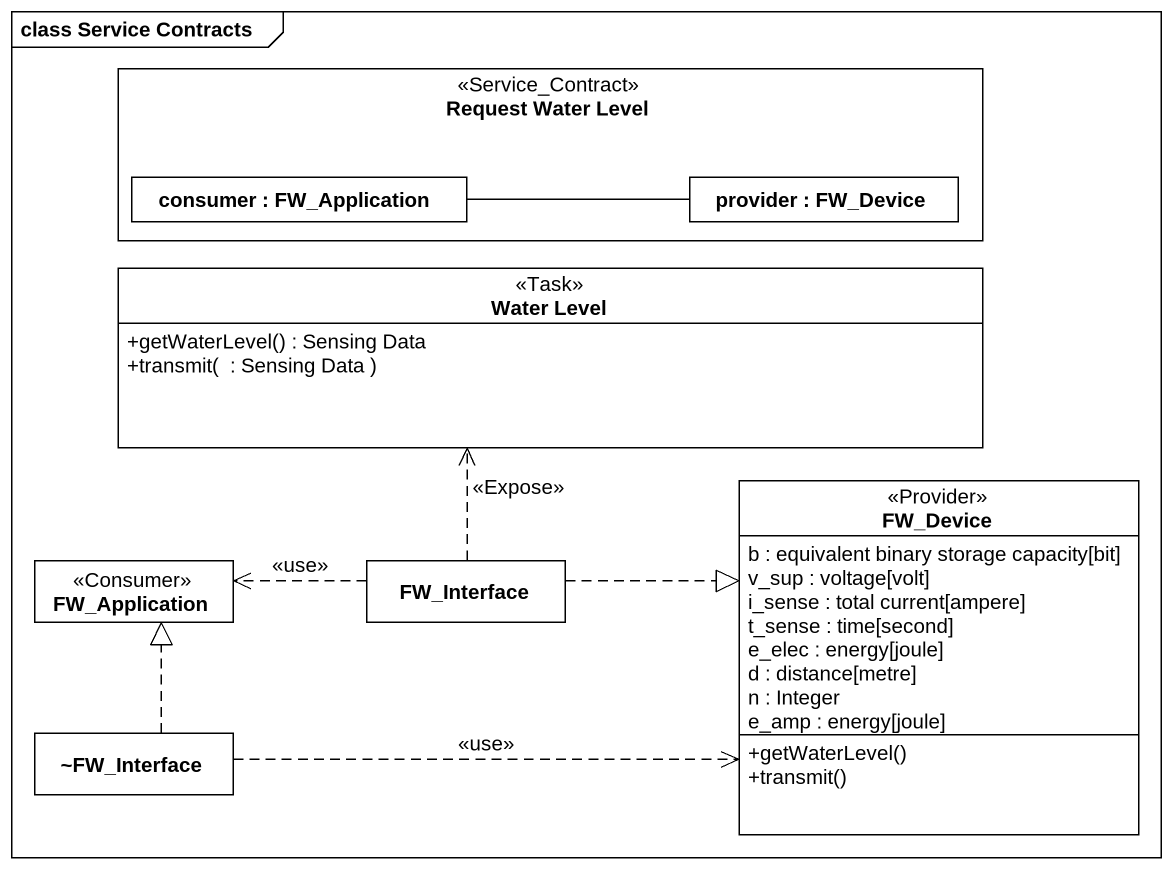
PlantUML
@startuml
mainframe class Service Contracts
allowmixing
hide circle
hide empty members
skinparam classAttributeIconSize 0
rectangle "Request Water Level" as Request_Water_Level <<Service_Contract>> #FFFFFF {
  rectangle "consumer : FW_Application" as consumer #FFFFFF
  rectangle "provider : FW_Device" as provider #FFFFFF
}
class "Water Level" as Water_Level <<Task>> #FFFFFF {
  +getWaterLevel() : Sensing Data
  +transmit(  : Sensing Data )
}
interface FW_Device <<Provider>> #FFFFFF {
  b : equivalent binary storage capacity[bit]
  v_sup : voltage[volt]
  i_sense : total current[ampere]
  t_sense : time[second]
  e_elec : energy[joule]
  d : distance[metre]
  n : Integer
  e_amp : energy[joule]
  +getWaterLevel()
  +transmit()
}
interface FW_Application <<Consumer>> #FFFFFF
class FW_Interface #FFFFFF
class "~FW_Interface" as FW_Interface_2 #FFFFFF
consumer -right- provider
FW_Interface .up.> Water_Level : <<Expose>>
FW_Interface .right.|> FW_Device
FW_Interface .left.> FW_Application : <<use>>
FW_Interface_2 .right.> FW_Device : <<use>>
FW_Interface_2 .up.|> FW_Application
@enduml
